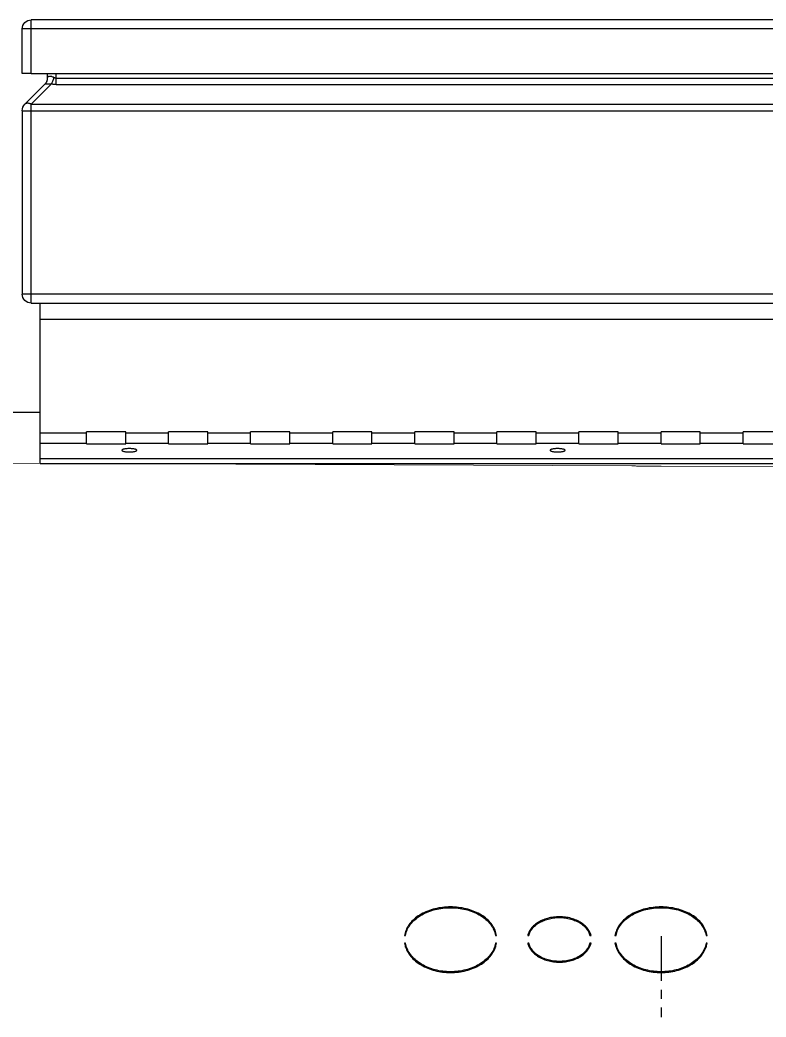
# Model space of a CAD drawing. Header units: millimetres. Extents: x -379292 to 1221486, y 92049 to 447512.
# Drawn here: x -117523.6 to -117314.5, y 274219.2 to 274498.7 of the extents above; entities that cross this region are included whole.
import ezdxf

# ---------------------------------------------------------------- set-up
doc = ezdxf.new("R2010")
doc.units = ezdxf.units.MM
doc.linetypes.add('CENTER', pattern=[2, 1.25, -0.25, 0.25, -0.25])
for name, color, linetype, lineweight in [('_Systemair', 3, 'Continuous', 30), ('_Systemair Ventilation Equipments', 7, 'Continuous', 30), ('Aironn-DEF', 7, 'Continuous', 0), ('Aironn-THF', 7, 'Continuous', 0)]:
    doc.layers.add(name, color=color, linetype=linetype, lineweight=lineweight)
doc.layers.add('AIRONN ZONLAMA', color=4, linetype='Continuous')

# ---------------------------------------------------------------- blocks, each defined once
blk = doc.blocks.new('AXC 1000 L')
at = {"layer": '_Systemair Ventilation Equipments', "color": 0, "linetype": 'Continuous'}
for p, q in [((10030.514, 3741.697), (10060.014, 3741.697)), ((10060.264, 3740.197), (10060.264, 3741.447)), ((10060.014, 3740.197), (10030.514, 3740.197)), ((10059.564, 3740.197), (10059.564, 3740.064)), ((10059.621, 3739.902), (10060.19, 3739.333)), ((10060.264, 3739.154), (10060.264, 3734.013)), ((10060.01, 3733.759), (10030.518, 3733.759)), ((10059.764, 3729.41), (10059.764, 3733.759)), ((10038.964, 3730.149), (10040.064, 3730.149)), ((10040.064, 3729.817), (10040.064, 3730.149)), ((10041.264, 3729.817), (10041.264, 3730.149)), ((10041.264, 3730.149), (10042.364, 3730.149)), ((10042.364, 3729.817), (10042.364, 3730.149)), ((10043.564, 3729.817), (10043.564, 3730.149)), ((10043.564, 3730.149), (10044.664, 3730.149)), ((10044.664, 3729.817), (10044.664, 3730.149)), ((10045.864, 3729.817), (10045.864, 3730.149)), ((10045.864, 3730.149), (10046.964, 3730.149)), ((10046.964, 3729.817), (10046.964, 3730.149)), ((10048.164, 3729.817), (10048.164, 3730.149)), ((10048.164, 3730.149), (10049.264, 3730.149)), ((10049.264, 3729.817), (10049.264, 3730.149)), ((10050.464, 3729.817), (10050.464, 3730.149)), ((10050.464, 3730.149), (10051.564, 3730.149)), ((10051.564, 3729.817), (10051.564, 3730.149)), ((10052.764, 3729.817), (10052.764, 3730.149)), ((10052.764, 3730.149), (10053.864, 3730.149)), ((10053.864, 3729.817), (10053.864, 3730.149)), ((10055.064, 3729.817), (10055.064, 3730.149)), ((10055.064, 3730.149), (10056.164, 3730.149)), ((10056.164, 3729.817), (10056.164, 3730.149)), ((10057.364, 3729.817), (10057.364, 3730.149)), ((10057.364, 3730.149), (10058.464, 3730.149)), ((10058.464, 3729.817), (10058.464, 3730.149)), ((10040.064, 3729.817), (10038.964, 3729.817)), ((10042.364, 3729.817), (10041.264, 3729.817)), ((10044.664, 3729.817), (10043.564, 3729.817)), ((10045.054, 3729.635), (10045.055, 3729.64)), ((10045.055, 3729.63), (10045.054, 3729.635)), ((10045.055, 3729.64), (10045.059, 3729.645)), ((10045.059, 3729.625), (10045.055, 3729.63)), ((10045.059, 3729.645), (10045.064, 3729.65)), ((10045.064, 3729.62), (10045.059, 3729.625)), ((10045.064, 3729.65), (10045.072, 3729.654)), ((10045.072, 3729.616), (10045.064, 3729.62)), ((10045.072, 3729.654), (10045.082, 3729.659)), ((10045.082, 3729.611), (10045.072, 3729.616)), ((10045.082, 3729.659), (10045.094, 3729.663)), ((10045.094, 3729.607), (10045.082, 3729.611)), ((10045.094, 3729.663), (10045.108, 3729.667)), ((10045.108, 3729.603), (10045.094, 3729.607)), ((10045.108, 3729.667), (10045.123, 3729.67)), ((10045.123, 3729.6), (10045.108, 3729.603)), ((10045.123, 3729.67), (10045.14, 3729.673)), ((10045.14, 3729.597), (10045.123, 3729.6)), ((10045.14, 3729.673), (10045.159, 3729.676)), ((10045.159, 3729.594), (10045.14, 3729.597)), ((10045.159, 3729.676), (10045.179, 3729.678)), ((10045.179, 3729.592), (10045.159, 3729.594)), ((10045.179, 3729.678), (10045.199, 3729.68)), ((10045.199, 3729.59), (10045.179, 3729.592)), ((10045.199, 3729.68), (10045.22, 3729.681)), ((10045.22, 3729.589), (10045.199, 3729.59)), ((10045.22, 3729.681), (10045.242, 3729.682)), ((10045.242, 3729.588), (10045.22, 3729.589)), ((10045.242, 3729.682), (10045.264, 3729.682)), ((10045.264, 3729.588), (10045.242, 3729.588)), ((10045.264, 3729.682), (10045.286, 3729.682)), ((10045.286, 3729.588), (10045.264, 3729.588)), ((10045.286, 3729.682), (10045.308, 3729.681)), ((10045.308, 3729.589), (10045.286, 3729.588)), ((10045.308, 3729.681), (10045.329, 3729.68)), ((10045.329, 3729.59), (10045.308, 3729.589)), ((10045.329, 3729.68), (10045.349, 3729.678)), ((10045.349, 3729.592), (10045.329, 3729.59)), ((10045.349, 3729.678), (10045.369, 3729.676)), ((10045.369, 3729.594), (10045.349, 3729.592)), ((10045.369, 3729.676), (10045.387, 3729.673)), ((10045.387, 3729.597), (10045.369, 3729.594)), ((10045.387, 3729.673), (10045.404, 3729.67)), ((10045.404, 3729.6), (10045.387, 3729.597)), ((10045.404, 3729.67), (10045.42, 3729.667)), ((10045.42, 3729.603), (10045.404, 3729.6)), ((10045.42, 3729.667), (10045.434, 3729.663)), ((10045.434, 3729.607), (10045.42, 3729.603)), ((10045.434, 3729.663), (10045.446, 3729.659)), ((10045.446, 3729.611), (10045.434, 3729.607)), ((10045.446, 3729.659), (10045.456, 3729.654)), ((10045.456, 3729.616), (10045.446, 3729.611)), ((10045.456, 3729.654), (10045.464, 3729.65)), ((10045.464, 3729.62), (10045.456, 3729.616)), ((10045.464, 3729.65), (10045.469, 3729.645)), ((10045.469, 3729.625), (10045.464, 3729.62)), ((10045.469, 3729.645), (10045.473, 3729.64)), ((10045.473, 3729.63), (10045.469, 3729.625)), ((10045.473, 3729.64), (10045.474, 3729.635)), ((10045.474, 3729.635), (10045.473, 3729.63)), ((10046.964, 3729.817), (10045.864, 3729.817)), ((10049.264, 3729.817), (10048.164, 3729.817)), ((10051.564, 3729.817), (10050.464, 3729.817)), ((10053.864, 3729.817), (10052.764, 3729.817)), ((10056.164, 3729.817), (10055.064, 3729.817)), ((10057.054, 3729.635), (10057.055, 3729.64)), ((10057.055, 3729.63), (10057.054, 3729.635)), ((10057.055, 3729.64), (10057.059, 3729.645)), ((10057.059, 3729.625), (10057.055, 3729.63)), ((10057.059, 3729.645), (10057.064, 3729.65)), ((10057.064, 3729.62), (10057.059, 3729.625)), ((10057.064, 3729.65), (10057.072, 3729.654)), ((10057.072, 3729.616), (10057.064, 3729.62)), ((10057.072, 3729.654), (10057.082, 3729.659)), ((10057.082, 3729.611), (10057.072, 3729.616)), ((10057.082, 3729.659), (10057.094, 3729.663)), ((10057.094, 3729.607), (10057.082, 3729.611)), ((10057.094, 3729.663), (10057.108, 3729.667)), ((10057.108, 3729.603), (10057.094, 3729.607)), ((10057.108, 3729.667), (10057.123, 3729.67)), ((10057.123, 3729.6), (10057.108, 3729.603)), ((10057.123, 3729.67), (10057.14, 3729.673)), ((10057.14, 3729.597), (10057.123, 3729.6)), ((10057.14, 3729.673), (10057.159, 3729.676)), ((10057.159, 3729.594), (10057.14, 3729.597)), ((10057.159, 3729.676), (10057.179, 3729.678)), ((10057.179, 3729.592), (10057.159, 3729.594)), ((10057.179, 3729.678), (10057.199, 3729.68)), ((10057.199, 3729.59), (10057.179, 3729.592)), ((10057.199, 3729.68), (10057.22, 3729.681)), ((10057.22, 3729.589), (10057.199, 3729.59)), ((10057.22, 3729.681), (10057.242, 3729.682)), ((10057.242, 3729.588), (10057.22, 3729.589)), ((10057.242, 3729.682), (10057.264, 3729.682)), ((10057.264, 3729.588), (10057.242, 3729.588)), ((10057.264, 3729.682), (10057.286, 3729.682)), ((10057.286, 3729.588), (10057.264, 3729.588)), ((10057.286, 3729.682), (10057.308, 3729.681)), ((10057.308, 3729.589), (10057.286, 3729.588)), ((10057.308, 3729.681), (10057.329, 3729.68)), ((10057.329, 3729.59), (10057.308, 3729.589)), ((10057.329, 3729.68), (10057.349, 3729.678)), ((10057.349, 3729.592), (10057.329, 3729.59)), ((10057.349, 3729.678), (10057.369, 3729.676)), ((10057.369, 3729.594), (10057.349, 3729.592)), ((10058.464, 3729.817), (10057.364, 3729.817)), ((10057.369, 3729.676), (10057.387, 3729.673)), ((10057.387, 3729.597), (10057.369, 3729.594)), ((10057.387, 3729.673), (10057.404, 3729.67)), ((10057.404, 3729.6), (10057.387, 3729.597)), ((10057.404, 3729.67), (10057.42, 3729.667)), ((10057.42, 3729.603), (10057.404, 3729.6)), ((10057.42, 3729.667), (10057.434, 3729.663)), ((10057.434, 3729.607), (10057.42, 3729.603)), ((10057.434, 3729.663), (10057.446, 3729.659)), ((10057.446, 3729.611), (10057.434, 3729.607)), ((10057.446, 3729.659), (10057.456, 3729.654)), ((10057.456, 3729.616), (10057.446, 3729.611)), ((10057.456, 3729.654), (10057.464, 3729.65)), ((10057.464, 3729.62), (10057.456, 3729.616)), ((10057.464, 3729.65), (10057.469, 3729.645)), ((10057.469, 3729.625), (10057.464, 3729.62)), ((10057.469, 3729.645), (10057.473, 3729.64)), ((10057.473, 3729.63), (10057.469, 3729.625)), ((10057.473, 3729.64), (10057.474, 3729.635)), ((10057.474, 3729.635), (10057.473, 3729.63)), ((10059.764, 3729.41), (10030.764, 3729.41))]:
    blk.add_line(p, q, dxfattribs=at)
at = {"layer": '_Systemair Ventilation Equipments', "color": 9, "linetype": 'Continuous'}
for p, q in [((10060.014, 3740.197), (10060.014, 3741.697)), ((10030.264, 3741.447), (10060.264, 3741.447)), ((10059.31, 3739.884), (10059.31, 3740.197)), ((10059.31, 3740.064), (10031.218, 3740.064)), ((10059.31, 3739.884), (10031.218, 3739.884)), ((10059.31, 3740.064), (10059.321, 3740.065)), ((10059.31, 3739.884), (10059.331, 3739.885)), ((10059.321, 3740.065), (10059.331, 3740.066)), ((10059.331, 3740.066), (10059.342, 3740.068)), ((10059.331, 3739.885), (10059.353, 3739.886)), ((10059.342, 3740.068), (10059.353, 3740.071)), ((10059.353, 3740.071), (10059.364, 3740.076)), ((10059.353, 3739.886), (10059.374, 3739.889)), ((10059.364, 3740.076), (10059.376, 3740.081)), ((10059.374, 3739.889), (10059.396, 3739.892)), ((10059.376, 3740.081), (10059.393, 3740.09)), ((10059.382, 3740.056), (10059.376, 3740.081)), ((10059.39, 3740.031), (10059.382, 3740.056)), ((10059.397, 3740.007), (10059.39, 3740.031)), ((10059.393, 3740.09), (10059.409, 3740.097)), ((10059.396, 3739.892), (10059.419, 3739.896)), ((10059.406, 3739.983), (10059.397, 3740.007)), ((10059.414, 3739.961), (10059.406, 3739.983)), ((10059.409, 3740.097), (10059.425, 3740.104)), ((10059.423, 3739.94), (10059.414, 3739.961)), ((10059.419, 3739.896), (10059.441, 3739.902)), ((10059.432, 3739.92), (10059.423, 3739.94)), ((10059.425, 3740.104), (10059.439, 3740.108)), ((10059.441, 3739.902), (10059.432, 3739.92)), ((10059.439, 3740.108), (10059.453, 3740.112)), ((10059.461, 3739.904), (10059.441, 3739.902)), ((10059.441, 3739.902), (10060.01, 3739.333)), ((10059.453, 3740.112), (10059.466, 3740.115)), ((10059.48, 3739.905), (10059.461, 3739.904)), ((10059.466, 3740.115), (10059.478, 3740.116)), ((10059.478, 3740.116), (10059.49, 3740.117)), ((10059.497, 3739.906), (10059.48, 3739.905)), ((10059.49, 3740.117), (10059.5, 3740.116)), ((10059.513, 3739.907), (10059.497, 3739.906)), ((10059.5, 3740.116), (10059.51, 3740.115)), ((10059.51, 3740.115), (10059.52, 3740.112)), ((10059.527, 3739.908), (10059.513, 3739.907)), ((10059.52, 3740.112), (10059.529, 3740.108)), ((10059.541, 3739.909), (10059.527, 3739.908)), ((10059.529, 3740.108), (10059.537, 3740.104)), ((10059.537, 3740.104), (10059.544, 3740.097)), ((10059.554, 3739.909), (10059.541, 3739.909)), ((10059.544, 3740.097), (10059.55, 3740.09)), ((10059.55, 3740.09), (10059.555, 3740.081)), ((10059.565, 3739.909), (10059.554, 3739.909)), ((10059.555, 3740.081), (10059.564, 3740.064)), ((10059.555, 3740.056), (10059.555, 3740.081)), ((10059.557, 3740.031), (10059.555, 3740.056)), ((10059.562, 3740.007), (10059.557, 3740.031)), ((10059.569, 3739.983), (10059.562, 3740.007)), ((10059.576, 3739.909), (10059.565, 3739.909)), ((10059.579, 3739.961), (10059.569, 3739.983)), ((10059.586, 3739.909), (10059.576, 3739.909)), ((10059.591, 3739.94), (10059.579, 3739.961)), ((10059.594, 3739.908), (10059.586, 3739.909)), ((10059.605, 3739.92), (10059.591, 3739.94)), ((10059.602, 3739.907), (10059.594, 3739.908)), ((10059.609, 3739.906), (10059.602, 3739.907)), ((10059.621, 3739.902), (10059.605, 3739.92)), ((10059.614, 3739.905), (10059.609, 3739.906)), ((10059.618, 3739.904), (10059.614, 3739.905)), ((10059.621, 3739.902), (10059.618, 3739.904)), ((10060.01, 3739.333), (10030.518, 3739.333)), ((10060.01, 3739.333), (10060.028, 3739.342)), ((10060.01, 3733.759), (10060.01, 3739.333)), ((10060.028, 3739.342), (10060.046, 3739.349)), ((10060.046, 3739.349), (10060.064, 3739.354)), ((10060.064, 3739.354), (10060.081, 3739.358)), ((10060.081, 3739.358), (10060.098, 3739.36)), ((10060.098, 3739.36), (10060.114, 3739.361)), ((10060.114, 3739.361), (10060.129, 3739.36)), ((10060.129, 3739.36), (10060.143, 3739.358)), ((10060.143, 3739.358), (10060.157, 3739.354)), ((10060.157, 3739.354), (10060.169, 3739.349)), ((10060.169, 3739.349), (10060.18, 3739.342)), ((10060.18, 3739.342), (10060.19, 3739.333)), ((10060.264, 3739.154), (10030.264, 3739.154)), ((10030.264, 3734.013), (10060.264, 3734.013)), ((10059.764, 3733.309), (10030.764, 3733.309)), ((10040.064, 3730.117), (10041.264, 3730.117)), ((10042.364, 3730.117), (10043.564, 3730.117)), ((10044.664, 3730.117), (10045.864, 3730.117)), ((10046.964, 3730.117), (10048.164, 3730.117)), ((10049.264, 3730.117), (10050.464, 3730.117)), ((10051.564, 3730.117), (10052.764, 3730.117)), ((10053.864, 3730.117), (10055.064, 3730.117)), ((10056.164, 3730.117), (10057.364, 3730.117)), ((10058.464, 3730.117), (10059.764, 3730.117)), ((10040.064, 3729.825), (10041.264, 3729.825)), ((10042.364, 3729.825), (10043.564, 3729.825)), ((10044.664, 3729.825), (10045.864, 3729.825)), ((10046.964, 3729.825), (10048.164, 3729.825)), ((10049.264, 3729.825), (10050.464, 3729.825)), ((10051.564, 3729.825), (10052.764, 3729.825)), ((10053.864, 3729.825), (10055.064, 3729.825)), ((10056.164, 3729.825), (10057.364, 3729.825)), ((10058.464, 3729.825), (10059.764, 3729.825))]:
    blk.add_line(p, q, dxfattribs=at)
at = {"layer": '_Systemair Ventilation Equipments', "color": 7, "linetype": 'Continuous'}
for p, q in [((10060.014, 3740.197), (10060.264, 3740.197)), ((10071.864, 3730.706), (10059.764, 3730.706)), ((10059.764, 3729.264), (10030.764, 3729.264)), ((10059.764, 3729.264), (10059.764, 3729.41)), ((10041.631, 3716.68), (10041.678, 3716.702)), ((10041.694, 3716.684), (10041.649, 3716.664)), ((10041.678, 3716.702), (10041.726, 3716.721)), ((10041.741, 3716.703), (10041.694, 3716.684)), ((10041.726, 3716.721), (10041.775, 3716.739)), ((10041.788, 3716.721), (10041.741, 3716.703)), ((10041.775, 3716.739), (10041.825, 3716.756)), ((10041.837, 3716.737), (10041.788, 3716.721)), ((10041.825, 3716.756), (10041.875, 3716.771)), ((10041.887, 3716.752), (10041.837, 3716.737)), ((10041.875, 3716.771), (10041.927, 3716.785)), ((10041.938, 3716.765), (10041.887, 3716.752)), ((10041.927, 3716.785), (10041.98, 3716.797)), ((10041.99, 3716.777), (10041.938, 3716.765)), ((10041.98, 3716.797), (10042.033, 3716.807)), ((10042.042, 3716.788), (10041.99, 3716.777)), ((10042.033, 3716.807), (10042.087, 3716.816)), ((10042.095, 3716.796), (10042.042, 3716.788)), ((10042.087, 3716.816), (10042.142, 3716.824)), ((10042.148, 3716.803), (10042.095, 3716.796)), ((10042.142, 3716.824), (10042.197, 3716.829)), ((10042.202, 3716.809), (10042.148, 3716.803)), ((10042.197, 3716.829), (10042.253, 3716.834)), ((10042.256, 3716.813), (10042.202, 3716.809)), ((10042.253, 3716.834), (10042.308, 3716.836)), ((10042.31, 3716.815), (10042.256, 3716.813)), ((10042.308, 3716.836), (10042.364, 3716.837)), ((10042.364, 3716.816), (10042.31, 3716.815)), ((10042.364, 3716.837), (10042.419, 3716.836)), ((10042.418, 3716.815), (10042.364, 3716.816)), ((10042.472, 3716.813), (10042.418, 3716.815)), ((10042.419, 3716.836), (10042.475, 3716.834)), ((10042.527, 3716.809), (10042.472, 3716.813)), ((10042.475, 3716.834), (10042.53, 3716.829)), ((10042.58, 3716.803), (10042.527, 3716.809)), ((10042.53, 3716.829), (10042.585, 3716.824)), ((10042.634, 3716.796), (10042.58, 3716.803)), ((10042.585, 3716.824), (10042.64, 3716.816)), ((10042.687, 3716.787), (10042.634, 3716.796)), ((10042.64, 3716.816), (10042.694, 3716.807)), ((10042.739, 3716.777), (10042.687, 3716.787)), ((10042.694, 3716.807), (10042.748, 3716.797)), ((10042.79, 3716.765), (10042.739, 3716.777)), ((10042.748, 3716.797), (10042.8, 3716.785)), ((10042.841, 3716.752), (10042.79, 3716.765)), ((10042.8, 3716.785), (10042.852, 3716.771)), ((10042.89, 3716.737), (10042.841, 3716.752)), ((10042.852, 3716.771), (10042.904, 3716.756)), ((10042.939, 3716.721), (10042.89, 3716.737)), ((10042.904, 3716.756), (10042.954, 3716.739)), ((10042.987, 3716.703), (10042.939, 3716.721)), ((10042.954, 3716.739), (10043.003, 3716.721)), ((10043.034, 3716.684), (10042.987, 3716.703)), ((10043.003, 3716.721), (10043.051, 3716.701)), ((10043.079, 3716.664), (10043.034, 3716.684)), ((10043.051, 3716.701), (10043.097, 3716.681)), ((10047.531, 3716.68), (10047.578, 3716.702)), ((10047.594, 3716.684), (10047.549, 3716.664)), ((10047.578, 3716.702), (10047.626, 3716.721)), ((10047.641, 3716.703), (10047.594, 3716.684)), ((10047.626, 3716.721), (10047.675, 3716.739)), ((10047.688, 3716.721), (10047.641, 3716.703)), ((10047.675, 3716.739), (10047.725, 3716.756)), ((10047.737, 3716.737), (10047.688, 3716.721)), ((10047.725, 3716.756), (10047.775, 3716.771)), ((10047.787, 3716.752), (10047.737, 3716.737)), ((10047.775, 3716.771), (10047.827, 3716.785)), ((10047.838, 3716.765), (10047.787, 3716.752)), ((10047.827, 3716.785), (10047.88, 3716.797)), ((10047.89, 3716.777), (10047.838, 3716.765)), ((10047.88, 3716.797), (10047.933, 3716.807)), ((10047.942, 3716.788), (10047.89, 3716.777)), ((10047.933, 3716.807), (10047.987, 3716.816)), ((10047.995, 3716.796), (10047.942, 3716.788)), ((10047.987, 3716.816), (10048.042, 3716.824)), ((10048.048, 3716.803), (10047.995, 3716.796)), ((10048.042, 3716.824), (10048.097, 3716.829)), ((10048.102, 3716.809), (10048.048, 3716.803)), ((10048.097, 3716.829), (10048.153, 3716.834)), ((10048.156, 3716.813), (10048.102, 3716.809)), ((10048.153, 3716.834), (10048.208, 3716.836)), ((10048.21, 3716.815), (10048.156, 3716.813)), ((10048.208, 3716.836), (10048.264, 3716.837)), ((10048.264, 3716.816), (10048.21, 3716.815)), ((10048.264, 3716.837), (10048.319, 3716.836)), ((10048.318, 3716.815), (10048.264, 3716.816)), ((10048.372, 3716.813), (10048.318, 3716.815)), ((10048.319, 3716.836), (10048.375, 3716.834)), ((10048.427, 3716.809), (10048.372, 3716.813)), ((10048.375, 3716.834), (10048.43, 3716.829)), ((10048.48, 3716.803), (10048.427, 3716.809)), ((10048.43, 3716.829), (10048.485, 3716.824)), ((10048.534, 3716.796), (10048.48, 3716.803)), ((10048.485, 3716.824), (10048.54, 3716.816)), ((10048.587, 3716.787), (10048.534, 3716.796)), ((10048.54, 3716.816), (10048.594, 3716.807)), ((10048.639, 3716.777), (10048.587, 3716.787)), ((10048.594, 3716.807), (10048.648, 3716.797)), ((10048.69, 3716.765), (10048.639, 3716.777)), ((10048.648, 3716.797), (10048.7, 3716.785)), ((10048.741, 3716.752), (10048.69, 3716.765)), ((10048.7, 3716.785), (10048.752, 3716.771)), ((10048.79, 3716.737), (10048.741, 3716.752)), ((10048.752, 3716.771), (10048.804, 3716.756)), ((10048.839, 3716.721), (10048.79, 3716.737)), ((10048.804, 3716.756), (10048.854, 3716.739)), ((10048.887, 3716.703), (10048.839, 3716.721)), ((10048.854, 3716.739), (10048.903, 3716.721)), ((10048.934, 3716.684), (10048.887, 3716.703)), ((10048.903, 3716.721), (10048.951, 3716.701)), ((10048.979, 3716.664), (10048.934, 3716.684)), ((10048.951, 3716.701), (10048.997, 3716.681)), ((10041.251, 3716.402), (10041.281, 3716.434)), ((10041.308, 3716.425), (10041.279, 3716.393)), ((10041.281, 3716.434), (10041.313, 3716.466)), ((10041.339, 3716.456), (10041.308, 3716.425)), ((10041.313, 3716.466), (10041.347, 3716.497)), ((10041.372, 3716.486), (10041.339, 3716.456)), ((10041.347, 3716.497), (10041.383, 3716.527)), ((10041.406, 3716.515), (10041.372, 3716.486)), ((10041.383, 3716.527), (10041.42, 3716.556)), ((10041.443, 3716.542), (10041.406, 3716.515)), ((10041.42, 3716.556), (10041.459, 3716.583)), ((10041.481, 3716.569), (10041.443, 3716.542)), ((10041.459, 3716.583), (10041.5, 3716.609)), ((10041.521, 3716.595), (10041.481, 3716.569)), ((10041.5, 3716.609), (10041.542, 3716.634)), ((10041.562, 3716.619), (10041.521, 3716.595)), ((10041.542, 3716.634), (10041.585, 3716.658)), ((10041.605, 3716.642), (10041.562, 3716.619)), ((10041.585, 3716.658), (10041.631, 3716.68)), ((10041.649, 3716.664), (10041.605, 3716.642)), ((10043.123, 3716.642), (10043.079, 3716.664)), ((10043.097, 3716.681), (10043.142, 3716.658)), ((10043.166, 3716.619), (10043.123, 3716.642)), ((10043.142, 3716.658), (10043.186, 3716.635)), ((10043.207, 3716.595), (10043.166, 3716.619)), ((10043.186, 3716.635), (10043.228, 3716.61)), ((10043.247, 3716.569), (10043.207, 3716.595)), ((10043.228, 3716.61), (10043.269, 3716.583)), ((10043.285, 3716.542), (10043.247, 3716.569)), ((10043.269, 3716.583), (10043.308, 3716.556)), ((10043.321, 3716.514), (10043.285, 3716.542)), ((10043.308, 3716.556), (10043.345, 3716.527)), ((10043.356, 3716.485), (10043.321, 3716.514)), ((10043.345, 3716.527), (10043.381, 3716.498)), ((10043.389, 3716.455), (10043.356, 3716.485)), ((10043.381, 3716.498), (10043.414, 3716.467)), ((10043.421, 3716.424), (10043.389, 3716.455)), ((10043.414, 3716.467), (10043.446, 3716.435)), ((10043.45, 3716.392), (10043.421, 3716.424)), ((10043.446, 3716.435), (10043.476, 3716.403)), ((10044.602, 3716.393), (10044.633, 3716.412)), ((10044.633, 3716.412), (10044.666, 3716.431)), ((10044.685, 3716.415), (10044.654, 3716.397)), ((10044.666, 3716.431), (10044.7, 3716.448)), ((10044.718, 3716.431), (10044.685, 3716.415)), ((10044.7, 3716.448), (10044.735, 3716.464)), ((10044.751, 3716.447), (10044.718, 3716.431)), ((10044.735, 3716.464), (10044.771, 3716.479)), ((10044.786, 3716.461), (10044.751, 3716.447)), ((10044.771, 3716.479), (10044.808, 3716.493)), ((10044.822, 3716.474), (10044.786, 3716.461)), ((10044.808, 3716.493), (10044.846, 3716.506)), ((10044.858, 3716.486), (10044.822, 3716.474)), ((10044.846, 3716.506), (10044.885, 3716.517)), ((10044.896, 3716.497), (10044.858, 3716.486)), ((10044.885, 3716.517), (10044.924, 3716.527)), ((10044.934, 3716.507), (10044.896, 3716.497)), ((10044.924, 3716.527), (10044.964, 3716.536)), ((10044.973, 3716.516), (10044.934, 3716.507)), ((10044.964, 3716.536), (10045.005, 3716.543)), ((10045.013, 3716.523), (10044.973, 3716.516)), ((10045.005, 3716.543), (10045.046, 3716.549)), ((10045.052, 3716.529), (10045.013, 3716.523)), ((10045.046, 3716.549), (10045.088, 3716.554)), ((10045.092, 3716.533), (10045.052, 3716.529)), ((10045.088, 3716.554), (10045.13, 3716.557)), ((10045.133, 3716.537), (10045.092, 3716.533)), ((10045.13, 3716.557), (10045.172, 3716.559)), ((10045.173, 3716.539), (10045.133, 3716.537)), ((10045.172, 3716.559), (10045.214, 3716.56)), ((10045.214, 3716.539), (10045.173, 3716.539)), ((10045.214, 3716.56), (10045.256, 3716.559)), ((10045.255, 3716.539), (10045.214, 3716.539)), ((10045.295, 3716.537), (10045.255, 3716.539)), ((10045.256, 3716.559), (10045.298, 3716.557)), ((10045.336, 3716.533), (10045.295, 3716.537)), ((10045.298, 3716.557), (10045.34, 3716.554)), ((10045.376, 3716.529), (10045.336, 3716.533)), ((10045.34, 3716.554), (10045.382, 3716.549)), ((10045.416, 3716.523), (10045.376, 3716.529)), ((10045.382, 3716.549), (10045.423, 3716.543)), ((10045.455, 3716.516), (10045.416, 3716.523)), ((10045.423, 3716.543), (10045.464, 3716.536)), ((10045.494, 3716.507), (10045.455, 3716.516)), ((10045.464, 3716.536), (10045.504, 3716.527)), ((10045.532, 3716.497), (10045.494, 3716.507)), ((10045.504, 3716.527), (10045.544, 3716.517)), ((10045.569, 3716.487), (10045.532, 3716.497)), ((10045.544, 3716.517), (10045.583, 3716.505)), ((10045.605, 3716.475), (10045.569, 3716.487)), ((10045.583, 3716.505), (10045.621, 3716.493)), ((10045.641, 3716.461), (10045.605, 3716.475)), ((10045.621, 3716.493), (10045.658, 3716.479)), ((10045.675, 3716.447), (10045.641, 3716.461)), ((10045.658, 3716.479), (10045.694, 3716.464)), ((10045.709, 3716.432), (10045.675, 3716.447)), ((10045.694, 3716.464), (10045.729, 3716.448)), ((10045.742, 3716.415), (10045.709, 3716.432)), ((10045.729, 3716.448), (10045.762, 3716.43)), ((10045.774, 3716.397), (10045.742, 3716.415)), ((10045.762, 3716.43), (10045.795, 3716.412)), ((10045.795, 3716.412), (10045.827, 3716.392)), ((10047.151, 3716.402), (10047.181, 3716.434)), ((10047.208, 3716.425), (10047.179, 3716.393)), ((10047.181, 3716.434), (10047.213, 3716.466)), ((10047.239, 3716.456), (10047.208, 3716.425)), ((10047.213, 3716.466), (10047.247, 3716.497)), ((10047.272, 3716.486), (10047.239, 3716.456)), ((10047.247, 3716.497), (10047.283, 3716.527)), ((10047.306, 3716.515), (10047.272, 3716.486)), ((10047.283, 3716.527), (10047.32, 3716.556)), ((10047.343, 3716.542), (10047.306, 3716.515)), ((10047.32, 3716.556), (10047.359, 3716.583)), ((10047.381, 3716.569), (10047.343, 3716.542)), ((10047.359, 3716.583), (10047.4, 3716.609)), ((10047.421, 3716.595), (10047.381, 3716.569)), ((10047.4, 3716.609), (10047.442, 3716.634)), ((10047.462, 3716.619), (10047.421, 3716.595)), ((10047.442, 3716.634), (10047.485, 3716.658)), ((10047.505, 3716.642), (10047.462, 3716.619)), ((10047.485, 3716.658), (10047.531, 3716.68)), ((10047.549, 3716.664), (10047.505, 3716.642)), ((10049.023, 3716.642), (10048.979, 3716.664)), ((10048.997, 3716.681), (10049.042, 3716.658)), ((10049.066, 3716.619), (10049.023, 3716.642)), ((10049.042, 3716.658), (10049.086, 3716.635)), ((10049.107, 3716.595), (10049.066, 3716.619)), ((10049.086, 3716.635), (10049.128, 3716.61)), ((10049.147, 3716.569), (10049.107, 3716.595)), ((10049.128, 3716.61), (10049.169, 3716.583)), ((10049.185, 3716.542), (10049.147, 3716.569)), ((10049.169, 3716.583), (10049.208, 3716.556)), ((10049.221, 3716.514), (10049.185, 3716.542)), ((10049.208, 3716.556), (10049.245, 3716.527)), ((10049.256, 3716.485), (10049.221, 3716.514)), ((10049.245, 3716.527), (10049.281, 3716.498)), ((10049.289, 3716.455), (10049.256, 3716.485)), ((10049.281, 3716.498), (10049.314, 3716.467)), ((10049.321, 3716.424), (10049.289, 3716.455)), ((10049.314, 3716.467), (10049.346, 3716.435)), ((10049.35, 3716.392), (10049.321, 3716.424)), ((10049.346, 3716.435), (10049.376, 3716.403)), ((10041.09, 3716.113), (10041.102, 3716.151)), ((10041.102, 3716.151), (10041.117, 3716.188)), ((10041.117, 3716.188), (10041.134, 3716.226)), ((10041.133, 3716.149), (10041.12, 3716.111)), ((10041.147, 3716.185), (10041.133, 3716.149)), ((10041.134, 3716.226), (10041.153, 3716.263)), ((10041.164, 3716.222), (10041.147, 3716.185)), ((10041.153, 3716.263), (10041.174, 3716.298)), ((10041.182, 3716.257), (10041.164, 3716.222)), ((10041.174, 3716.298), (10041.198, 3716.334)), ((10041.203, 3716.292), (10041.182, 3716.257)), ((10041.198, 3716.334), (10041.223, 3716.368)), ((10041.227, 3716.327), (10041.203, 3716.292)), ((10041.223, 3716.368), (10041.251, 3716.402)), ((10041.252, 3716.361), (10041.227, 3716.327)), ((10041.279, 3716.393), (10041.252, 3716.361)), ((10043.477, 3716.359), (10043.45, 3716.392)), ((10043.476, 3716.403), (10043.503, 3716.369)), ((10043.502, 3716.326), (10043.477, 3716.359)), ((10043.525, 3716.292), (10043.502, 3716.326)), ((10043.503, 3716.369), (10043.529, 3716.335)), ((10043.546, 3716.257), (10043.525, 3716.292)), ((10043.529, 3716.335), (10043.553, 3716.299)), ((10043.565, 3716.221), (10043.546, 3716.257)), ((10043.553, 3716.299), (10043.574, 3716.263)), ((10043.581, 3716.185), (10043.565, 3716.221)), ((10043.574, 3716.263), (10043.594, 3716.226)), ((10043.596, 3716.148), (10043.581, 3716.185)), ((10043.594, 3716.226), (10043.611, 3716.189)), ((10043.608, 3716.111), (10043.596, 3716.148)), ((10043.611, 3716.189), (10043.625, 3716.152)), ((10043.625, 3716.152), (10043.638, 3716.113)), ((10044.356, 3716.122), (10044.37, 3716.15)), ((10044.37, 3716.15), (10044.385, 3716.177)), ((10044.385, 3716.177), (10044.403, 3716.204)), ((10044.4, 3716.146), (10044.386, 3716.119)), ((10044.415, 3716.172), (10044.4, 3716.146)), ((10044.403, 3716.204), (10044.422, 3716.231)), ((10044.432, 3716.198), (10044.415, 3716.172)), ((10044.422, 3716.231), (10044.443, 3716.256)), ((10044.45, 3716.223), (10044.432, 3716.198)), ((10044.443, 3716.256), (10044.466, 3716.281)), ((10044.471, 3716.248), (10044.45, 3716.223)), ((10044.466, 3716.281), (10044.49, 3716.306)), ((10044.492, 3716.271), (10044.471, 3716.248)), ((10044.49, 3716.306), (10044.516, 3716.329)), ((10044.516, 3716.294), (10044.492, 3716.271)), ((10044.516, 3716.329), (10044.543, 3716.351)), ((10044.54, 3716.317), (10044.516, 3716.294)), ((10044.567, 3716.338), (10044.54, 3716.317)), ((10044.543, 3716.351), (10044.572, 3716.373)), ((10044.594, 3716.359), (10044.567, 3716.338)), ((10044.572, 3716.373), (10044.602, 3716.393)), ((10044.623, 3716.378), (10044.594, 3716.359)), ((10044.654, 3716.397), (10044.623, 3716.378)), ((10045.804, 3716.379), (10045.774, 3716.397)), ((10045.833, 3716.359), (10045.804, 3716.379)), ((10045.827, 3716.392), (10045.857, 3716.372)), ((10045.86, 3716.339), (10045.833, 3716.359)), ((10045.857, 3716.372), (10045.885, 3716.351)), ((10045.887, 3716.317), (10045.86, 3716.339)), ((10045.885, 3716.351), (10045.913, 3716.328)), ((10045.912, 3716.295), (10045.887, 3716.317)), ((10045.935, 3716.272), (10045.912, 3716.295)), ((10045.913, 3716.328), (10045.938, 3716.305)), ((10045.957, 3716.248), (10045.935, 3716.272)), ((10045.938, 3716.305), (10045.962, 3716.281)), ((10045.978, 3716.223), (10045.957, 3716.248)), ((10045.962, 3716.281), (10045.985, 3716.256)), ((10045.996, 3716.198), (10045.978, 3716.223)), ((10045.985, 3716.256), (10046.006, 3716.231)), ((10046.013, 3716.172), (10045.996, 3716.198)), ((10046.006, 3716.231), (10046.025, 3716.204)), ((10046.028, 3716.145), (10046.013, 3716.172)), ((10046.025, 3716.204), (10046.042, 3716.178)), ((10046.042, 3716.118), (10046.028, 3716.145)), ((10046.042, 3716.178), (10046.058, 3716.15)), ((10046.058, 3716.15), (10046.071, 3716.122)), ((10046.99, 3716.113), (10047.002, 3716.151)), ((10047.002, 3716.151), (10047.017, 3716.188)), ((10047.017, 3716.188), (10047.034, 3716.226)), ((10047.033, 3716.149), (10047.02, 3716.111)), ((10047.047, 3716.185), (10047.033, 3716.149)), ((10047.034, 3716.226), (10047.053, 3716.263)), ((10047.064, 3716.222), (10047.047, 3716.185)), ((10047.053, 3716.263), (10047.074, 3716.298)), ((10047.082, 3716.257), (10047.064, 3716.222)), ((10047.074, 3716.298), (10047.098, 3716.334)), ((10047.103, 3716.292), (10047.082, 3716.257)), ((10047.098, 3716.334), (10047.123, 3716.368)), ((10047.127, 3716.327), (10047.103, 3716.292)), ((10047.123, 3716.368), (10047.151, 3716.402)), ((10047.152, 3716.361), (10047.127, 3716.327)), ((10047.179, 3716.393), (10047.152, 3716.361)), ((10049.377, 3716.359), (10049.35, 3716.392)), ((10049.376, 3716.403), (10049.403, 3716.369)), ((10049.402, 3716.326), (10049.377, 3716.359)), ((10049.425, 3716.292), (10049.402, 3716.326)), ((10049.403, 3716.369), (10049.429, 3716.335)), ((10049.446, 3716.257), (10049.425, 3716.292)), ((10049.429, 3716.335), (10049.453, 3716.299)), ((10049.465, 3716.221), (10049.446, 3716.257)), ((10049.453, 3716.299), (10049.474, 3716.263)), ((10049.481, 3716.185), (10049.465, 3716.221)), ((10049.474, 3716.263), (10049.494, 3716.226)), ((10049.496, 3716.148), (10049.481, 3716.185)), ((10049.494, 3716.226), (10049.511, 3716.189)), ((10049.508, 3716.111), (10049.496, 3716.148)), ((10049.511, 3716.189), (10049.525, 3716.152)), ((10049.525, 3716.152), (10049.538, 3716.113)), ((10041.073, 3716.035), (10041.08, 3716.074)), ((10041.103, 3716.035), (10041.073, 3716.035)), ((10041.08, 3716.074), (10041.09, 3716.113)), ((10041.11, 3716.074), (10041.103, 3716.035)), ((10041.12, 3716.111), (10041.11, 3716.074)), ((10043.617, 3716.073), (10043.608, 3716.111)), ((10043.625, 3716.035), (10043.617, 3716.073)), ((10043.655, 3716.035), (10043.625, 3716.035)), ((10043.638, 3716.113), (10043.648, 3716.075)), ((10043.648, 3716.075), (10043.655, 3716.035)), ((10044.327, 3716.035), (10044.335, 3716.065)), ((10044.357, 3716.035), (10044.327, 3716.035)), ((10044.335, 3716.065), (10044.344, 3716.093)), ((10044.344, 3716.093), (10044.356, 3716.122)), ((10044.365, 3716.064), (10044.357, 3716.035)), ((10044.375, 3716.091), (10044.365, 3716.064)), ((10044.386, 3716.119), (10044.375, 3716.091)), ((10046.053, 3716.091), (10046.042, 3716.118)), ((10046.063, 3716.063), (10046.053, 3716.091)), ((10046.071, 3716.035), (10046.063, 3716.063)), ((10046.071, 3716.122), (10046.083, 3716.094)), ((10046.101, 3716.035), (10046.071, 3716.035)), ((10046.083, 3716.094), (10046.093, 3716.065)), ((10046.093, 3716.065), (10046.101, 3716.035)), ((10046.973, 3716.035), (10046.98, 3716.074)), ((10047.003, 3716.035), (10046.973, 3716.035)), ((10046.98, 3716.074), (10046.99, 3716.113)), ((10047.01, 3716.074), (10047.003, 3716.035)), ((10047.02, 3716.111), (10047.01, 3716.074)), ((10049.517, 3716.073), (10049.508, 3716.111)), ((10049.525, 3716.035), (10049.517, 3716.073)), ((10049.555, 3716.035), (10049.525, 3716.035)), ((10049.538, 3716.113), (10049.548, 3716.075)), ((10049.548, 3716.075), (10049.555, 3716.035)), ((10041.073, 3715.823), (10041.103, 3715.823)), ((10041.08, 3715.784), (10041.073, 3715.823)), ((10041.09, 3715.745), (10041.08, 3715.784)), ((10041.103, 3715.706), (10041.09, 3715.745)), ((10041.103, 3715.823), (10041.103, 3715.706)), ((10041.103, 3715.823), (10041.11, 3715.785)), ((10041.117, 3715.668), (10041.103, 3715.706)), ((10041.11, 3715.785), (10041.12, 3715.747)), ((10041.134, 3715.63), (10041.117, 3715.668)), ((10041.12, 3715.747), (10041.132, 3715.71)), ((10041.132, 3715.71), (10041.147, 3715.672)), ((10041.153, 3715.593), (10041.134, 3715.63)), ((10041.147, 3715.672), (10041.163, 3715.635)), ((10041.175, 3715.556), (10041.153, 3715.593)), ((10041.163, 3715.635), (10041.182, 3715.599)), ((10041.182, 3715.599), (10041.203, 3715.563)), ((10043.524, 3715.563), (10043.546, 3715.599)), ((10043.546, 3715.599), (10043.564, 3715.635)), ((10043.575, 3715.593), (10043.553, 3715.556)), ((10043.564, 3715.635), (10043.581, 3715.672)), ((10043.594, 3715.63), (10043.575, 3715.593)), ((10043.581, 3715.672), (10043.595, 3715.709)), ((10043.611, 3715.668), (10043.594, 3715.63)), ((10043.595, 3715.709), (10043.607, 3715.747)), ((10043.607, 3715.747), (10043.617, 3715.785)), ((10043.625, 3715.707), (10043.611, 3715.668)), ((10043.617, 3715.785), (10043.625, 3715.823)), ((10043.625, 3715.706), (10043.625, 3715.823)), ((10043.625, 3715.823), (10043.655, 3715.823)), ((10043.638, 3715.745), (10043.625, 3715.707)), ((10043.648, 3715.784), (10043.638, 3715.745)), ((10043.655, 3715.823), (10043.648, 3715.784)), ((10044.327, 3715.823), (10044.357, 3715.823)), ((10044.335, 3715.794), (10044.327, 3715.823)), ((10044.345, 3715.764), (10044.335, 3715.794)), ((10044.356, 3715.736), (10044.345, 3715.764)), ((10044.37, 3715.707), (10044.356, 3715.736)), ((10044.357, 3715.823), (10044.357, 3715.735)), ((10044.357, 3715.823), (10044.365, 3715.795)), ((10044.365, 3715.795), (10044.375, 3715.767)), ((10044.386, 3715.68), (10044.37, 3715.707)), ((10044.375, 3715.767), (10044.386, 3715.739)), ((10044.386, 3715.739), (10044.4, 3715.712)), ((10044.403, 3715.652), (10044.386, 3715.68)), ((10044.4, 3715.712), (10044.415, 3715.685)), ((10044.422, 3715.626), (10044.403, 3715.652)), ((10044.415, 3715.685), (10044.432, 3715.659)), ((10044.443, 3715.6), (10044.422, 3715.626)), ((10044.432, 3715.659), (10044.45, 3715.633)), ((10044.465, 3715.574), (10044.443, 3715.6)), ((10044.45, 3715.633), (10044.471, 3715.608)), ((10044.489, 3715.55), (10044.465, 3715.574)), ((10044.471, 3715.608), (10044.493, 3715.584)), ((10044.493, 3715.584), (10044.516, 3715.56)), ((10045.912, 3715.561), (10045.936, 3715.584)), ((10045.936, 3715.584), (10045.957, 3715.608)), ((10045.963, 3715.575), (10045.938, 3715.55)), ((10045.957, 3715.608), (10045.977, 3715.633)), ((10045.985, 3715.6), (10045.963, 3715.575)), ((10045.977, 3715.633), (10045.996, 3715.659)), ((10046.006, 3715.626), (10045.985, 3715.6)), ((10045.996, 3715.659), (10046.013, 3715.685)), ((10046.025, 3715.653), (10046.006, 3715.626)), ((10046.013, 3715.685), (10046.028, 3715.712)), ((10046.042, 3715.68), (10046.025, 3715.653)), ((10046.028, 3715.712), (10046.041, 3715.739)), ((10046.041, 3715.739), (10046.053, 3715.767)), ((10046.058, 3715.708), (10046.042, 3715.68)), ((10046.053, 3715.767), (10046.063, 3715.795)), ((10046.072, 3715.736), (10046.058, 3715.708)), ((10046.063, 3715.795), (10046.071, 3715.823)), ((10046.071, 3715.735), (10046.071, 3715.823)), ((10046.071, 3715.823), (10046.101, 3715.823)), ((10046.083, 3715.765), (10046.072, 3715.736)), ((10046.093, 3715.794), (10046.083, 3715.765)), ((10046.101, 3715.823), (10046.093, 3715.794)), ((10046.973, 3715.823), (10047.003, 3715.823)), ((10046.98, 3715.784), (10046.973, 3715.823)), ((10046.99, 3715.745), (10046.98, 3715.784)), ((10047.003, 3715.706), (10046.99, 3715.745)), ((10047.003, 3715.823), (10047.003, 3715.706)), ((10047.003, 3715.823), (10047.01, 3715.785)), ((10047.017, 3715.668), (10047.003, 3715.706)), ((10047.01, 3715.785), (10047.02, 3715.747)), ((10047.034, 3715.63), (10047.017, 3715.668)), ((10047.02, 3715.747), (10047.032, 3715.71)), ((10047.032, 3715.71), (10047.047, 3715.672)), ((10047.053, 3715.593), (10047.034, 3715.63)), ((10047.047, 3715.672), (10047.063, 3715.635)), ((10047.075, 3715.556), (10047.053, 3715.593)), ((10047.063, 3715.635), (10047.082, 3715.599)), ((10047.082, 3715.599), (10047.103, 3715.563)), ((10049.424, 3715.563), (10049.446, 3715.599)), ((10049.446, 3715.599), (10049.464, 3715.635)), ((10049.475, 3715.593), (10049.453, 3715.556)), ((10049.464, 3715.635), (10049.481, 3715.672)), ((10049.494, 3715.63), (10049.475, 3715.593)), ((10049.481, 3715.672), (10049.495, 3715.709)), ((10049.511, 3715.668), (10049.494, 3715.63)), ((10049.495, 3715.709), (10049.507, 3715.747)), ((10049.507, 3715.747), (10049.517, 3715.785)), ((10049.525, 3715.707), (10049.511, 3715.668)), ((10049.517, 3715.785), (10049.525, 3715.823)), ((10049.525, 3715.706), (10049.525, 3715.823)), ((10049.525, 3715.823), (10049.555, 3715.823)), ((10049.538, 3715.745), (10049.525, 3715.707)), ((10049.548, 3715.784), (10049.538, 3715.745)), ((10049.555, 3715.823), (10049.548, 3715.784)), ((10041.199, 3715.52), (10041.175, 3715.556)), ((10041.224, 3715.484), (10041.199, 3715.52)), ((10041.203, 3715.563), (10041.226, 3715.528)), ((10041.252, 3715.45), (10041.224, 3715.484)), ((10041.226, 3715.528), (10041.251, 3715.494)), ((10041.251, 3715.494), (10041.278, 3715.461)), ((10041.282, 3715.416), (10041.252, 3715.45)), ((10041.278, 3715.461), (10041.307, 3715.428)), ((10041.313, 3715.384), (10041.282, 3715.416)), ((10041.307, 3715.428), (10041.339, 3715.396)), ((10041.347, 3715.352), (10041.313, 3715.384)), ((10041.339, 3715.396), (10041.372, 3715.365)), ((10041.382, 3715.322), (10041.347, 3715.352)), ((10041.372, 3715.365), (10041.407, 3715.334)), ((10041.42, 3715.292), (10041.382, 3715.322)), ((10041.407, 3715.334), (10041.443, 3715.306)), ((10041.459, 3715.263), (10041.42, 3715.292)), ((10041.443, 3715.306), (10041.481, 3715.278)), ((10043.247, 3715.278), (10043.285, 3715.306)), ((10043.308, 3715.292), (10043.269, 3715.263)), ((10043.285, 3715.306), (10043.322, 3715.335)), ((10043.345, 3715.321), (10043.308, 3715.292)), ((10043.322, 3715.335), (10043.356, 3715.364)), ((10043.381, 3715.352), (10043.345, 3715.321)), ((10043.356, 3715.364), (10043.389, 3715.395)), ((10043.415, 3715.384), (10043.381, 3715.352)), ((10043.389, 3715.395), (10043.42, 3715.427)), ((10043.447, 3715.417), (10043.415, 3715.384)), ((10043.42, 3715.427), (10043.449, 3715.459)), ((10043.477, 3715.451), (10043.447, 3715.417)), ((10043.449, 3715.459), (10043.476, 3715.493)), ((10043.476, 3715.493), (10043.501, 3715.528)), ((10043.504, 3715.485), (10043.477, 3715.451)), ((10043.501, 3715.528), (10043.524, 3715.563)), ((10043.53, 3715.521), (10043.504, 3715.485)), ((10043.553, 3715.556), (10043.53, 3715.521)), ((10044.515, 3715.526), (10044.489, 3715.55)), ((10044.542, 3715.504), (10044.515, 3715.526)), ((10044.516, 3715.56), (10044.541, 3715.537)), ((10044.541, 3715.537), (10044.568, 3715.515)), ((10044.57, 3715.482), (10044.542, 3715.504)), ((10044.568, 3715.515), (10044.595, 3715.494)), ((10044.6, 3715.461), (10044.57, 3715.482)), ((10044.595, 3715.494), (10044.624, 3715.474)), ((10044.632, 3715.441), (10044.6, 3715.461)), ((10044.624, 3715.474), (10044.654, 3715.455)), ((10044.665, 3715.422), (10044.632, 3715.441)), ((10044.654, 3715.455), (10044.686, 3715.437)), ((10044.698, 3715.404), (10044.665, 3715.422)), ((10044.686, 3715.437), (10044.719, 3715.42)), ((10044.733, 3715.387), (10044.698, 3715.404)), ((10044.719, 3715.42), (10044.752, 3715.404)), ((10044.769, 3715.372), (10044.733, 3715.387)), ((10044.752, 3715.404), (10044.787, 3715.389)), ((10044.806, 3715.358), (10044.769, 3715.372)), ((10044.787, 3715.389), (10044.823, 3715.376)), ((10044.845, 3715.344), (10044.806, 3715.358)), ((10044.823, 3715.376), (10044.859, 3715.363)), ((10044.884, 3715.333), (10044.845, 3715.344)), ((10044.859, 3715.363), (10044.896, 3715.352)), ((10044.923, 3715.322), (10044.884, 3715.333)), ((10044.896, 3715.352), (10044.934, 3715.342)), ((10044.964, 3715.313), (10044.923, 3715.322)), ((10044.934, 3715.342), (10044.973, 3715.333)), ((10045.005, 3715.305), (10044.964, 3715.313)), ((10044.973, 3715.333), (10045.012, 3715.326)), ((10045.046, 3715.299), (10045.005, 3715.305)), ((10045.012, 3715.326), (10045.052, 3715.32)), ((10045.087, 3715.294), (10045.046, 3715.299)), ((10045.052, 3715.32), (10045.092, 3715.315)), ((10045.129, 3715.29), (10045.087, 3715.294)), ((10045.092, 3715.315), (10045.133, 3715.312)), ((10045.171, 3715.288), (10045.129, 3715.29)), ((10045.133, 3715.312), (10045.173, 3715.31)), ((10045.214, 3715.287), (10045.171, 3715.288)), ((10045.173, 3715.31), (10045.214, 3715.309)), ((10045.214, 3715.309), (10045.255, 3715.31)), ((10045.256, 3715.288), (10045.214, 3715.287)), ((10045.255, 3715.31), (10045.295, 3715.312)), ((10045.298, 3715.29), (10045.256, 3715.288)), ((10045.295, 3715.312), (10045.336, 3715.315)), ((10045.34, 3715.294), (10045.298, 3715.29)), ((10045.336, 3715.315), (10045.376, 3715.32)), ((10045.382, 3715.299), (10045.34, 3715.294)), ((10045.376, 3715.32), (10045.415, 3715.326)), ((10045.423, 3715.305), (10045.382, 3715.299)), ((10045.415, 3715.326), (10045.455, 3715.333)), ((10045.464, 3715.313), (10045.423, 3715.305)), ((10045.455, 3715.333), (10045.493, 3715.342)), ((10045.504, 3715.322), (10045.464, 3715.313)), ((10045.493, 3715.342), (10045.532, 3715.352)), ((10045.543, 3715.332), (10045.504, 3715.322)), ((10045.532, 3715.352), (10045.569, 3715.364)), ((10045.582, 3715.344), (10045.543, 3715.332)), ((10045.569, 3715.364), (10045.606, 3715.376)), ((10045.62, 3715.357), (10045.582, 3715.344)), ((10045.606, 3715.376), (10045.642, 3715.39)), ((10045.657, 3715.371), (10045.62, 3715.357)), ((10045.642, 3715.39), (10045.677, 3715.405)), ((10045.693, 3715.387), (10045.657, 3715.371)), ((10045.677, 3715.405), (10045.71, 3715.421)), ((10045.728, 3715.403), (10045.693, 3715.387)), ((10045.71, 3715.421), (10045.743, 3715.438)), ((10045.762, 3715.421), (10045.728, 3715.403)), ((10045.743, 3715.438), (10045.774, 3715.456)), ((10045.795, 3715.44), (10045.762, 3715.421)), ((10045.774, 3715.456), (10045.805, 3715.475)), ((10045.826, 3715.46), (10045.795, 3715.44)), ((10045.805, 3715.475), (10045.834, 3715.495)), ((10045.856, 3715.481), (10045.826, 3715.46)), ((10045.834, 3715.495), (10045.861, 3715.516)), ((10045.885, 3715.503), (10045.856, 3715.481)), ((10045.861, 3715.516), (10045.888, 3715.538)), ((10045.912, 3715.526), (10045.885, 3715.503)), ((10045.888, 3715.538), (10045.912, 3715.561)), ((10045.938, 3715.55), (10045.912, 3715.526)), ((10047.099, 3715.52), (10047.075, 3715.556)), ((10047.124, 3715.484), (10047.099, 3715.52)), ((10047.103, 3715.563), (10047.126, 3715.528)), ((10047.152, 3715.45), (10047.124, 3715.484)), ((10047.126, 3715.528), (10047.151, 3715.494)), ((10047.151, 3715.494), (10047.178, 3715.461)), ((10047.182, 3715.416), (10047.152, 3715.45)), ((10047.178, 3715.461), (10047.207, 3715.428)), ((10047.213, 3715.384), (10047.182, 3715.416)), ((10047.207, 3715.428), (10047.239, 3715.396)), ((10047.247, 3715.352), (10047.213, 3715.384)), ((10047.239, 3715.396), (10047.272, 3715.365)), ((10047.282, 3715.322), (10047.247, 3715.352)), ((10047.272, 3715.365), (10047.307, 3715.334)), ((10047.32, 3715.292), (10047.282, 3715.322)), ((10047.307, 3715.334), (10047.343, 3715.306)), ((10047.359, 3715.263), (10047.32, 3715.292)), ((10047.343, 3715.306), (10047.381, 3715.278)), ((10049.147, 3715.278), (10049.185, 3715.306)), ((10049.208, 3715.292), (10049.169, 3715.263)), ((10049.185, 3715.306), (10049.222, 3715.335)), ((10049.245, 3715.321), (10049.208, 3715.292)), ((10049.222, 3715.335), (10049.256, 3715.364)), ((10049.281, 3715.352), (10049.245, 3715.321)), ((10049.256, 3715.364), (10049.289, 3715.395)), ((10049.315, 3715.384), (10049.281, 3715.352)), ((10049.289, 3715.395), (10049.32, 3715.427)), ((10049.347, 3715.417), (10049.315, 3715.384)), ((10049.32, 3715.427), (10049.349, 3715.459)), ((10049.377, 3715.451), (10049.347, 3715.417)), ((10049.349, 3715.459), (10049.376, 3715.493)), ((10049.376, 3715.493), (10049.401, 3715.528)), ((10049.404, 3715.485), (10049.377, 3715.451)), ((10049.401, 3715.528), (10049.424, 3715.563)), ((10049.43, 3715.521), (10049.404, 3715.485)), ((10049.453, 3715.556), (10049.43, 3715.521)), ((10041.5, 3715.236), (10041.459, 3715.263)), ((10041.481, 3715.278), (10041.521, 3715.251)), ((10041.542, 3715.21), (10041.5, 3715.236)), ((10041.521, 3715.251), (10041.562, 3715.226)), ((10041.586, 3715.185), (10041.542, 3715.21)), ((10041.562, 3715.226), (10041.605, 3715.202)), ((10041.631, 3715.162), (10041.586, 3715.185)), ((10041.605, 3715.202), (10041.649, 3715.179)), ((10041.677, 3715.14), (10041.631, 3715.162)), ((10041.649, 3715.179), (10041.695, 3715.158)), ((10041.725, 3715.12), (10041.677, 3715.14)), ((10041.695, 3715.158), (10041.742, 3715.138)), ((10041.774, 3715.101), (10041.725, 3715.12)), ((10041.742, 3715.138), (10041.789, 3715.12)), ((10041.824, 3715.083), (10041.774, 3715.101)), ((10041.789, 3715.12), (10041.838, 3715.103)), ((10041.875, 3715.067), (10041.824, 3715.083)), ((10041.838, 3715.103), (10041.888, 3715.087)), ((10041.927, 3715.053), (10041.875, 3715.067)), ((10041.888, 3715.087), (10041.938, 3715.073)), ((10041.98, 3715.04), (10041.927, 3715.053)), ((10041.938, 3715.073), (10041.99, 3715.061)), ((10042.033, 3715.029), (10041.98, 3715.04)), ((10041.99, 3715.061), (10042.042, 3715.05)), ((10042.087, 3715.02), (10042.033, 3715.029)), ((10042.042, 3715.05), (10042.095, 3715.041)), ((10042.142, 3715.012), (10042.087, 3715.02)), ((10042.095, 3715.041), (10042.148, 3715.033)), ((10042.197, 3715.006), (10042.142, 3715.012)), ((10042.148, 3715.033), (10042.202, 3715.028)), ((10042.202, 3715.028), (10042.256, 3715.023)), ((10042.256, 3715.023), (10042.31, 3715.021)), ((10042.31, 3715.021), (10042.364, 3715.02)), ((10042.364, 3715.02), (10042.418, 3715.021)), ((10042.418, 3715.021), (10042.472, 3715.023)), ((10042.472, 3715.023), (10042.526, 3715.028)), ((10042.526, 3715.028), (10042.58, 3715.034)), ((10042.585, 3715.012), (10042.53, 3715.006)), ((10042.58, 3715.034), (10042.634, 3715.041)), ((10042.64, 3715.02), (10042.585, 3715.012)), ((10042.634, 3715.041), (10042.687, 3715.05)), ((10042.694, 3715.029), (10042.64, 3715.02)), ((10042.687, 3715.05), (10042.739, 3715.061)), ((10042.748, 3715.04), (10042.694, 3715.029)), ((10042.739, 3715.061), (10042.79, 3715.073)), ((10042.8, 3715.053), (10042.748, 3715.04)), ((10042.79, 3715.073), (10042.841, 3715.087)), ((10042.852, 3715.067), (10042.8, 3715.053)), ((10042.841, 3715.087), (10042.891, 3715.103)), ((10042.903, 3715.083), (10042.852, 3715.067)), ((10042.891, 3715.103), (10042.94, 3715.12)), ((10042.953, 3715.1), (10042.903, 3715.083)), ((10042.94, 3715.12), (10042.988, 3715.139)), ((10043.002, 3715.119), (10042.953, 3715.1)), ((10042.988, 3715.139), (10043.034, 3715.158)), ((10043.05, 3715.14), (10043.002, 3715.119)), ((10043.034, 3715.158), (10043.079, 3715.18)), ((10043.097, 3715.162), (10043.05, 3715.14)), ((10043.079, 3715.18), (10043.123, 3715.202)), ((10043.142, 3715.185), (10043.097, 3715.162)), ((10043.123, 3715.202), (10043.166, 3715.226)), ((10043.186, 3715.21), (10043.142, 3715.185)), ((10043.166, 3715.226), (10043.207, 3715.251)), ((10043.228, 3715.236), (10043.186, 3715.21)), ((10043.207, 3715.251), (10043.247, 3715.278)), ((10043.269, 3715.263), (10043.228, 3715.236)), ((10047.4, 3715.236), (10047.359, 3715.263)), ((10047.381, 3715.278), (10047.421, 3715.251)), ((10047.442, 3715.21), (10047.4, 3715.236)), ((10047.421, 3715.251), (10047.462, 3715.226)), ((10047.486, 3715.185), (10047.442, 3715.21)), ((10047.462, 3715.226), (10047.505, 3715.202)), ((10047.531, 3715.162), (10047.486, 3715.185)), ((10047.505, 3715.202), (10047.549, 3715.179)), ((10047.577, 3715.14), (10047.531, 3715.162)), ((10047.549, 3715.179), (10047.595, 3715.158)), ((10047.625, 3715.12), (10047.577, 3715.14)), ((10047.595, 3715.158), (10047.642, 3715.138)), ((10047.674, 3715.101), (10047.625, 3715.12)), ((10047.642, 3715.138), (10047.689, 3715.12)), ((10047.724, 3715.083), (10047.674, 3715.101)), ((10047.689, 3715.12), (10047.738, 3715.103)), ((10047.775, 3715.067), (10047.724, 3715.083)), ((10047.738, 3715.103), (10047.788, 3715.087)), ((10047.827, 3715.053), (10047.775, 3715.067)), ((10047.788, 3715.087), (10047.838, 3715.073)), ((10047.88, 3715.04), (10047.827, 3715.053)), ((10047.838, 3715.073), (10047.89, 3715.061)), ((10047.933, 3715.029), (10047.88, 3715.04)), ((10047.89, 3715.061), (10047.942, 3715.05)), ((10047.987, 3715.02), (10047.933, 3715.029)), ((10047.942, 3715.05), (10047.995, 3715.041)), ((10048.042, 3715.012), (10047.987, 3715.02)), ((10047.995, 3715.041), (10048.048, 3715.033)), ((10048.097, 3715.006), (10048.042, 3715.012)), ((10048.048, 3715.033), (10048.102, 3715.028)), ((10048.102, 3715.028), (10048.156, 3715.023)), ((10048.156, 3715.023), (10048.21, 3715.021)), ((10048.21, 3715.021), (10048.264, 3715.02)), ((10048.264, 3715.02), (10048.318, 3715.021)), ((10048.318, 3715.021), (10048.372, 3715.023)), ((10048.372, 3715.023), (10048.426, 3715.028)), ((10048.426, 3715.028), (10048.48, 3715.034)), ((10048.485, 3715.012), (10048.43, 3715.006)), ((10048.48, 3715.034), (10048.534, 3715.041)), ((10048.54, 3715.02), (10048.485, 3715.012)), ((10048.534, 3715.041), (10048.587, 3715.05)), ((10048.594, 3715.029), (10048.54, 3715.02)), ((10048.587, 3715.05), (10048.639, 3715.061)), ((10048.648, 3715.04), (10048.594, 3715.029)), ((10048.639, 3715.061), (10048.69, 3715.073)), ((10048.7, 3715.053), (10048.648, 3715.04)), ((10048.69, 3715.073), (10048.741, 3715.087)), ((10048.752, 3715.067), (10048.7, 3715.053)), ((10048.741, 3715.087), (10048.791, 3715.103)), ((10048.803, 3715.083), (10048.752, 3715.067)), ((10048.791, 3715.103), (10048.84, 3715.12)), ((10048.853, 3715.1), (10048.803, 3715.083)), ((10048.84, 3715.12), (10048.888, 3715.139)), ((10048.902, 3715.119), (10048.853, 3715.1)), ((10048.888, 3715.139), (10048.934, 3715.158)), ((10048.95, 3715.14), (10048.902, 3715.119)), ((10048.934, 3715.158), (10048.979, 3715.18)), ((10048.997, 3715.162), (10048.95, 3715.14)), ((10048.979, 3715.18), (10049.023, 3715.202)), ((10049.042, 3715.185), (10048.997, 3715.162)), ((10049.023, 3715.202), (10049.066, 3715.226)), ((10049.086, 3715.21), (10049.042, 3715.185)), ((10049.066, 3715.226), (10049.107, 3715.251)), ((10049.128, 3715.236), (10049.086, 3715.21)), ((10049.107, 3715.251), (10049.147, 3715.278)), ((10049.169, 3715.263), (10049.128, 3715.236)), ((10042.253, 3715.002), (10042.197, 3715.006)), ((10042.308, 3714.999), (10042.253, 3715.002)), ((10042.364, 3714.998), (10042.308, 3714.999)), ((10042.419, 3714.999), (10042.364, 3714.998)), ((10042.475, 3715.002), (10042.419, 3714.999)), ((10042.53, 3715.006), (10042.475, 3715.002)), ((10048.153, 3715.002), (10048.097, 3715.006)), ((10048.208, 3714.999), (10048.153, 3715.002)), ((10048.264, 3714.998), (10048.208, 3714.999)), ((10048.319, 3714.999), (10048.264, 3714.998)), ((10048.375, 3715.002), (10048.319, 3714.999)), ((10048.43, 3715.006), (10048.375, 3715.002))]:
    blk.add_line(p, q, dxfattribs=at)
at = {"layer": '_Systemair Ventilation Equipments', "color": 2, "linetype": 'CENTER'}
blk.add_line((10042.364, 3716.015), (10042.364, 3713.75), dxfattribs=at)
at = {"layer": '_Systemair Ventilation Equipments', "color": 7, "linetype": 'Continuous'}
blk.add_arc((10060.014, 3741.447), 0.25, 0, 90, dxfattribs=at)
at = {"layer": '_Systemair Ventilation Equipments', "color": 0, "linetype": 'Continuous'}
for centre, start, end in [((10059.818, 3740.064), 180, 225), ((10060.01, 3739.154), 0, 45), ((10060.01, 3734.013), 270, 0)]:
    blk.add_arc(centre, 0.254, start, end, dxfattribs=at)
blk = doc.blocks.new('wdsdfgf')
at = {"layer": '_Systemair Ventilation Equipments', "xscale": 10, "yscale": 10, "zscale": 10}
blk.add_blockref('AXC 1000 L', (-1170.87, -21481.39), dxfattribs=at)
blk = doc.blocks.new('OtoParkBodrumKatMimari')
at = {"layer": '_Systemair', "color": 7, "xscale": -1}
blk.add_blockref('wdsdfgf', (228263.66, 157744.35), dxfattribs=at)
blk = doc.blocks.new('TF1000-2')
at = {"layer": 'Aironn-THF', "color": 3, "linetype": 'Continuous', "lineweight": 15}
for p, q in [((19525.519, 4363.421), (19525.51, 4340.391)), ((19525.51, 4339.571), (19525.5, 4315.647))]:
    blk.add_line(p, q, dxfattribs=at)
for points, knots in [([(19525.511, 4340.391), (19525.511, 4340.384), (19525.51, 4340.35), (19525.511, 4340.245), (19525.511, 4340.109), (19525.511, 4340.018), (19525.511, 4339.983)], [0, 0, 0, 0, 0.097407, 0.441093, 0.784785, 1, 1, 1, 1]), ([(19525.511, 4339.983), (19525.511, 4339.927), (19525.511, 4339.816), (19525.51, 4339.668), (19525.51, 4339.602), (19525.51, 4339.571)], [0, 0, 0, 0, 0.342505, 0.685009, 1, 1, 1, 1])]:
    blk.add_open_spline(points, degree=3, knots=knots, dxfattribs=at)
blk = doc.blocks.new('jhjhl')
at = {"layer": 'Aironn-DEF', "color": 0}
blk.add_blockref('TF1000-2', (16001.908, 8863.365), dxfattribs=at)

msp = doc.modelspace()

# ---------------------------------------------------------------- block references
at = {"color": 8}
msp.add_blockref('OtoParkBodrumKatMimari', (-246354.82, 100818.76), dxfattribs=at)

# ---------------------------------------------------------------- next in the draw order: block references
at = {"layer": 'AIRONN ZONLAMA', "color": 0, "xscale": 9.999999999999979, "yscale": 9.999999999999979, "zscale": 9.999999999999979, "rotation": 269.763231806499}
msp.add_blockref('jhjhl', (-247912.25, 630190.42), dxfattribs=at)

doc.saveas('drawing.dxf')
